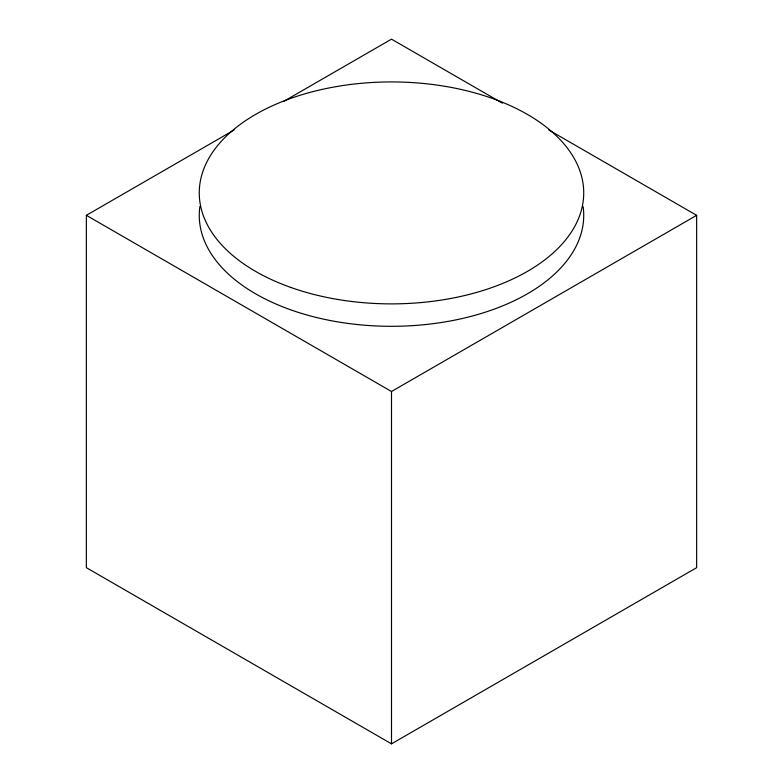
<?xml version="1.0" encoding="UTF-8"?>
<svg xmlns="http://www.w3.org/2000/svg" width="783" height="783" viewBox="0 0 783 783"><rect width="100%" height="100%" fill="white"/><g stroke="black" fill="none" stroke-linecap="round" stroke-linejoin="round"><path stroke-width="1.17" d="M548.824 129.978L696.645 215.325L696.645 567.675L391.5 743.85L86.355 567.675L86.355 215.325L234.176 129.978M283.798 101.33L391.5 39.15L502.363 103.16M86.355 215.325L391.5 391.5L696.645 215.325M391.5 391.5L391.5 743.85M583.149 206.702A192.236 110.98 0 0 1 391.353 326.305A192.236 110.98 0 0 1 199.871 206.526M290.933 287.488A192.236 110.98 0 0 0 583.658 195.897A192.236 110.98 0 0 0 299.909 95.33A192.236 110.98 0 0 0 290.933 287.488"/></g></svg>
